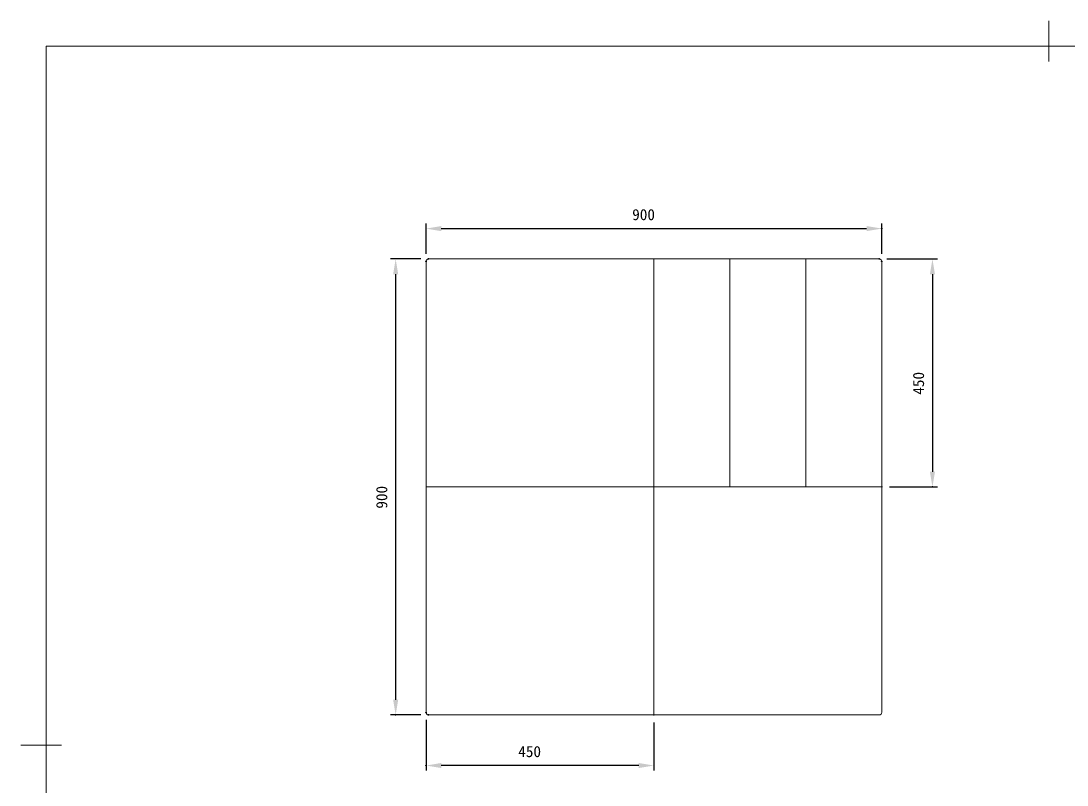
# Model space of a CAD drawing. Units: millimetres, scale not verified. Extents: x -203 to 203, y -143 to 143.
# Drawn here: x -203 to 3.6, y -7.9 to 143 of the extents above; entities that cross this region are included whole.
import ezdxf
from ezdxf.enums import TextEntityAlignment as Align

# ---------------------------------------------------------------- set-up
doc = ezdxf.new("R2010")
doc.units = ezdxf.units.MM
doc.header["$LTSCALE"] = 0.5
doc.header["$PDMODE"] = 32
doc.header["$PDSIZE"] = 0.1
for name, color, linetype, lineweight in [('0-1_DIMENSION_LINES$02_DIMENSI', 7, 'Continuous', 25), ('0-3_DIMENSION_LINES$03_LINES', 7, 'Continuous', 18), ('0-4_DIMENSION_LINES$04_SUB_LIN', 4, 'Continuous', 18), ('0-6_図面_FORMAT$01_WAKU$OUT_LINE', 6, 'Continuous', 18)]:
    doc.layers.add(name, color=color, linetype=linetype, lineweight=lineweight)
doc.layers.add('0-2_DEFPOINTS', color=7, linetype='Continuous')
doc.styles.add('ＭＳ ゴシック', font='')
doc.styles.get('ＭＳ ゴシック').set_extended_font_data('MS Gothic')

# ---------------------------------------------------------------- blocks, each defined once
blk = doc.blocks.new('D1')
at = {"layer": '0-1_DIMENSION_LINES$02_DIMENSI'}
for p, q in [((174, 307), (174, 287)), ((264, 306), (264, 287)), ((258, 289), (180, 289))]:
    blk.add_line(p, q, dxfattribs=at)
for points in [[(180, 290), (180, 288), (174, 289)], [(258, 288), (258, 290), (264, 289)]]:
    blk.add_solid(points, dxfattribs=at)
at = {"layer": '0-2_DEFPOINTS'}
for p in [(174, 310), (264, 309), (174, 289)]:
    blk.add_point(p, dxfattribs=at)
at = {"layer": '0-1_DIMENSION_LINES$02_DIMENSI', "style": 'ＭＳ ゴシック'}
blk.add_text('450', height=4.399, dxfattribs=at).set_placement((210.429, 291), align=Align.BOTTOM_LEFT)
blk = doc.blocks.new('D3')
at = {"layer": '0-1_DIMENSION_LINES$02_DIMENSI'}
for p, q in [((174, 491), (174, 503)), ((180, 501), (348, 501)), ((354, 491), (354, 503))]:
    blk.add_line(p, q, dxfattribs=at)
for points in [[(180, 502), (180, 500), (174, 501)], [(348, 500), (348, 502), (354, 501)]]:
    blk.add_solid(points, dxfattribs=at)
at = {"layer": '0-2_DEFPOINTS'}
for p in [(354, 501), (174, 488), (354, 488)]:
    blk.add_point(p, dxfattribs=at)
at = {"layer": '0-1_DIMENSION_LINES$02_DIMENSI', "style": 'ＭＳ ゴシック'}
blk.add_text('900', height=4.399, dxfattribs=at).set_placement((255.429, 503), align=Align.BOTTOM_LEFT)
blk = doc.blocks.new('D4')
at = {"layer": '0-1_DIMENSION_LINES$02_DIMENSI'}
for p, q in [((172, 489), (160, 489)), ((162, 483), (162, 315)), ((172, 309), (160, 309))]:
    blk.add_line(p, q, dxfattribs=at)
for points in [[(163, 483), (161, 483), (162, 489)], [(161, 315), (163, 315), (162, 309)]]:
    blk.add_solid(points, dxfattribs=at)
at = {"layer": '0-2_DEFPOINTS'}
for p in [(175, 489), (162, 309), (175, 309)]:
    blk.add_point(p, dxfattribs=at)
at = {"layer": '0-1_DIMENSION_LINES$02_DIMENSI', "style": 'ＭＳ ゴシック'}
blk.add_text('900', height=4.399, rotation=90, dxfattribs=at).set_placement((160, 390.429), align=Align.BOTTOM_LEFT)
blk = doc.blocks.new('D12')
at = {"layer": '0-1_DIMENSION_LINES$02_DIMENSI'}
for p, q in [((356, 489), (376, 489)), ((374, 483), (374, 405)), ((357, 399), (376, 399))]:
    blk.add_line(p, q, dxfattribs=at)
for points in [[(375, 483), (373, 483), (374, 489)], [(373, 405), (375, 405), (374, 399)]]:
    blk.add_solid(points, dxfattribs=at)
at = {"layer": '0-2_DEFPOINTS'}
for p in [(353, 489), (354, 399), (374, 399)]:
    blk.add_point(p, dxfattribs=at)
at = {"layer": '0-1_DIMENSION_LINES$02_DIMENSI', "style": 'ＭＳ ゴシック'}
blk.add_text('450', height=4.399, rotation=90, dxfattribs=at).set_placement((372, 435.429), align=Align.BOTTOM_LEFT)

msp = doc.modelspace()

# ---------------------------------------------------------------- linework, layer by layer
at = {"layer": '0-3_DIMENSION_LINES$03_LINES'}
for p, q in [((-123, 6.5), (-123, 95.5)), ((-122.5, 96), (-33.5, 96)), ((-63, 51), (-63, 96)), ((-48, 96), (-48, 51)), ((-33, 95.5), (-33, 6.5)), ((-78, 6), (-78, 51)), ((-78, 51), (-33, 51)), ((-33, 51), (-33, 6.5)), ((-33.5, 6), (-122.5, 6)), ((-33.5, 6), (-78, 6))]:
    msp.add_line(p, q, dxfattribs=at)
for centre, start, end in [((-122.5, 95.5), 90, 180), ((-33.5, 95.5), 0, 90), ((-122.5, 6.5), 180, 270), ((-33.5, 6.5), 270, 0)]:
    msp.add_arc(centre, 0.5, start, end, dxfattribs=at)
at = {"layer": '0-4_DIMENSION_LINES$04_SUB_LIN'}
for q in [(-78, 96), (-123, 51)]:
    msp.add_line((-78, 51), q, dxfattribs=at)
at = {"layer": '0-6_図面_FORMAT$01_WAKU$OUT_LINE'}
for p, q in [((0, 135), (0, 143)), ((-198, 138), (-198, -138)), ((198, 138), (-198, 138)), ((-195, 0), (-203, 0))]:
    msp.add_line(p, q, dxfattribs=at)

# ---------------------------------------------------------------- block references
at = {"layer": '0-1_DIMENSION_LINES$02_DIMENSI', "xscale": 0.5, "yscale": 0.5}
for name in ['D3', 'D4', 'D12', 'D1']:
    msp.add_blockref(name, (-210, -148.5), dxfattribs=at)

doc.saveas('drawing.dxf')
